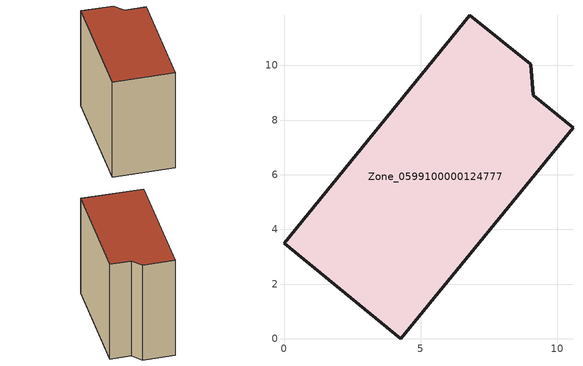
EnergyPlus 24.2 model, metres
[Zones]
Zone_0599100000124777
 floor ground (C_G): 0,3.49 6.8,11.83 9.02,10.03 9.12,8.9 10.57,7.71 4.28,0 z0
 wall outside (C_F): 4.28,0 10.57,7.71 9.12,8.9 9.02,10.03 6.8,11.83 0,3.49 4.28,0 z0:9.86
 roof outside (C_R): 6.8,11.83 0,3.49 4.28,0 10.57,7.71 9.12,8.9 9.02,10.03 z9.86
[BUILDING]
Pand.0599100000124777: North Axis=0; Terrain=City; Loads Convergence Tolerance Value=0.04; Temperature Convergence Tolerance Value=0.4; Solar Distribution=FullExterior; Maximum Number of Warmup Days=25; Minimum Number of Warmup Days=1
[Site:Location]
Rotterdam.The.Hague.AP_ZH_NLD Design_Conditions: Latitude=51.96; Longitude=4.45; Time Zone=1; Elevation=-4.5
[SITE:GROUNDTEMPERATURE:BUILDINGSURFACE]
18, 18, 18, 18, 18, 18, 18, 18, 18, 18, 18, 18
[MATERIAL] Thermal Absorptance=0.9; Solar Absorptance=0.7; Visible Absorptance=0.7
Name | Roughness | Thickness | Conductivity | Density | Specific Heat
G.TI.1946 | MediumSmooth | 0.15 | 1 | 540 | 1210
F.TI.1946 | Rough | 0.3 | 0.857143 | 1920 | 840
R.TI.1946 | MediumRough | 0.2 | 0.1 | 1500 | 1000
[CONSTRUCTION]
C_G: G.TI.1946
C_F: F.TI.1946
C_R: R.TI.1946
[ZONE]
Zone_0599100000124777: Type=1; Multiplier=1; Ceiling Height=Autocalculate; Volume=Autocalculate; Floor Area=autocalculate; Part of Total Floor Area=Yes
[ZONEINFILTRATION:DESIGNFLOWRATE]
Infil_Zone_0599100000124777: Zone or ZoneList or Space or SpaceList=Zone_0599100000124777; Schedule=AlwaysOn; Design Flow Rate Calculation Method=Flow/Area; Flow Rate per Floor Area=0.003; Constant Term Coefficient=1; Temperature Term Coefficient=0; Velocity Term Coefficient=0; Velocity Squared Term Coefficient=0
[HVACTEMPLATE:ZONE:IDEALLOADSAIRSYSTEM]
Zone_0599100000124777: Maximum Heating Supply Air Temperature=50; Minimum Cooling Supply Air Temperature=13; Maximum Heating Supply Air Humidity Ratio=0.0156; Minimum Cooling Supply Air Humidity Ratio=0.0077; Heating Limit=NoLimit; Cooling Limit=NoLimit; Dehumidification Control Type=ConstantSensibleHeatRatio; Cooling Sensible Heat Ratio=0.7; Dehumidification Setpoint=60; Humidification Control Type=None; Humidification Setpoint=30; Outdoor Air Method=None; Outdoor Air Flow Rate per Person=0.00944; Outdoor Air Flow Rate per Zone Floor Area=0; Outdoor Air Flow Rate per Zone=0; Demand Controlled Ventilation Type=None; Outdoor Air Economizer Type=NoEconomizer; Heat Recovery Type=None; Sensible Heat Recovery Effectiveness=0.7; Latent Heat Recovery Effectiveness=0.65
[ZONECONTROL:THERMOSTAT]
ThermostatControl_Zone_0599100000124777: Zone or ZoneList=Zone_0599100000124777; Control Type Schedule=DualSetpointControlType; Control 1=Thermostat_Zone_0599100000124777; Temperature Difference Between Cutout And Setpoint=0
[THERMOSTATSETPOINT:DUALSETPOINT]
Thermostat_Zone_0599100000124777: Heating Setpoint Temperature Schedule=HeatingSetpoint_Zone_0599100000124777; Cooling Setpoint Temperature Schedule=CoolingSetpoint_Zone_0599100000124777
[SCHEDULE:COMPACT]
HeatingSetpoint_Zone_0599100000124777: Through: 12/31, For: AllDays, Until: 24:00, 21
CoolingSetpoint_Zone_0599100000124777: Through: 12/31, For: AllDays, Until: 24:00, 24
DualSetpointControlType: Through: 12/31, For: AllDays, Until: 24:00, 4
AlwaysOn: Through: 12/31, For: AllDays, Until: 24:00, 1
